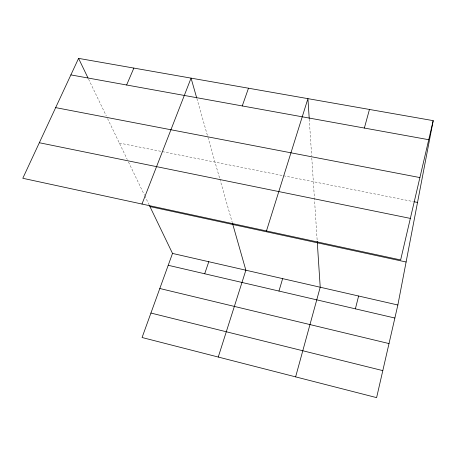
<?xml version="1.0" encoding="UTF-8"?>
<svg xmlns="http://www.w3.org/2000/svg" width="456" height="456" viewBox="0 0 456 456"><rect width="100%" height="100%" fill="white"/><g stroke="black" fill="none" stroke-linecap="round" stroke-linejoin="round"><path stroke-width="0.34" stroke-dasharray="2.28 1.71" d="M119.358 143.07L161.658 151.489M162.347 151.626L282.874 175.623M283.564 175.765L413.347 201.603M88.578 79.162L106.328 116.012M107.553 118.554L127.252 159.452M128.467 161.977L144.421 195.1M144.729 195.738L149.026 204.664M196.889 98.564L207.548 135.916M207.936 137.273L219.649 178.33M219.843 179.003L232.258 222.505M309.265 119.141L311.653 155.815M311.79 157.924L317.228 241.384"/><path stroke-width="0.68" d="M149.334 205.303L172.51 253.422L142.072 337.514L376.605 397.626L397.86 305.001L433.2 120.646L78.569 58.374L22.8 178.285L400.642 259.943L433.2 120.646M355.384 308.843L358.615 296.018M295.625 376.873L320.215 287.229L317.228 241.384M364.361 128.056L369.457 109.451M278.964 291.059L282.646 278.633M266.464 230.941L307.931 98.644L309.219 118.435M218.259 357.042L245.869 270.214L232.446 223.172M204.698 273.777L208.791 261.727M242.256 105.94L248.497 88.213M141.981 204.043L191.058 78.124L196.696 97.886M126.62 84.998L133.859 68.081M70.879 74.904L428.743 139.713M55.666 107.616L419.896 177.572M414.042 201.746L417.519 202.435M39.336 142.734L410.354 218.407M149.95 206.579L406.102 262M172.51 253.422L397.86 305.001M168.213 265.284L394.873 318.031M159.811 288.5L389.008 343.567M150.925 313.05L382.801 370.62M78.569 58.374L87.974 77.902"/></g></svg>
